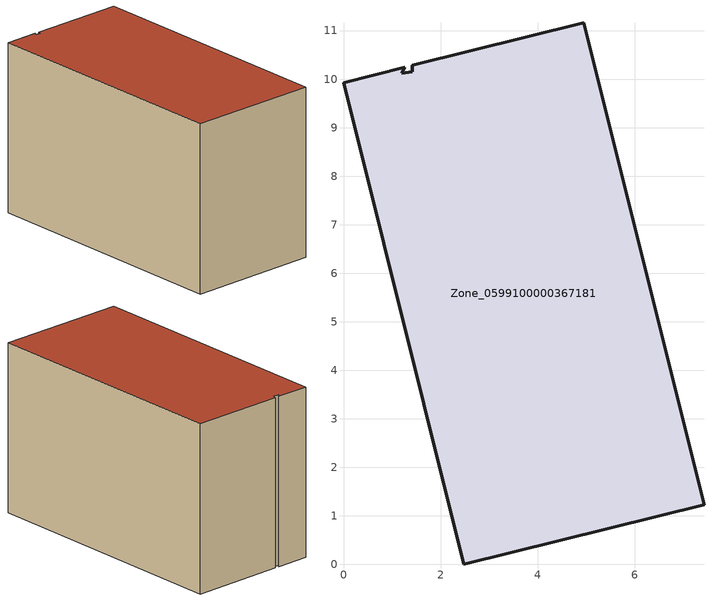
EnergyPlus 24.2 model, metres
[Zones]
Zone_0599100000367181
 floor ground (C_G): 0,9.93 1.27,10.25 1.2,10.12 1.42,10.15 1.42,10.28 4.95,11.17 7.43,1.24 2.48,0 z0
 wall outside (C_F): 2.48,0 7.43,1.24 4.95,11.17 1.42,10.28 1.42,10.15 1.2,10.12 1.27,10.25 0,9.93 2.48,0 z0:6.6
 roof outside (C_R): 1.27,10.25 0,9.93 2.48,0 7.43,1.24 4.95,11.17 1.42,10.28 1.42,10.15 1.2,10.12 z6.6
[BUILDING]
Pand.0599100000367181: North Axis=0; Terrain=City; Loads Convergence Tolerance Value=0.04; Temperature Convergence Tolerance Value=0.4; Solar Distribution=FullExterior; Maximum Number of Warmup Days=25; Minimum Number of Warmup Days=1
[Site:Location]
Rotterdam.The.Hague.AP_ZH_NLD Design_Conditions: Latitude=51.96; Longitude=4.45; Time Zone=1; Elevation=-4.5
[SITE:GROUNDTEMPERATURE:BUILDINGSURFACE]
18, 18, 18, 18, 18, 18, 18, 18, 18, 18, 18, 18
[MATERIAL] Thermal Absorptance=0.9; Solar Absorptance=0.7; Visible Absorptance=0.7
Name | Roughness | Thickness | Conductivity | Density | Specific Heat
G.TI.1992-2005 | MediumSmooth | 0.15 | 0.06 | 540 | 1210
F.TI.1992-2005 | Rough | 0.3 | 0.12 | 1920 | 840
R.TI.1992-2005 | MediumRough | 0.2 | 0.08 | 1500 | 1000
[CONSTRUCTION]
C_G: G.TI.1992-2005
C_F: F.TI.1992-2005
C_R: R.TI.1992-2005
[ZONE]
Zone_0599100000367181: Type=1; Multiplier=1; Ceiling Height=Autocalculate; Volume=Autocalculate; Floor Area=autocalculate; Part of Total Floor Area=Yes
[ZONEINFILTRATION:DESIGNFLOWRATE]
Infil_Zone_0599100000367181: Zone or ZoneList or Space or SpaceList=Zone_0599100000367181; Schedule=AlwaysOn; Design Flow Rate Calculation Method=Flow/Area; Flow Rate per Floor Area=0.0015; Constant Term Coefficient=1; Temperature Term Coefficient=0; Velocity Term Coefficient=0; Velocity Squared Term Coefficient=0
[HVACTEMPLATE:ZONE:IDEALLOADSAIRSYSTEM]
Zone_0599100000367181: Maximum Heating Supply Air Temperature=50; Minimum Cooling Supply Air Temperature=13; Maximum Heating Supply Air Humidity Ratio=0.0156; Minimum Cooling Supply Air Humidity Ratio=0.0077; Heating Limit=NoLimit; Cooling Limit=NoLimit; Dehumidification Control Type=ConstantSensibleHeatRatio; Cooling Sensible Heat Ratio=0.7; Dehumidification Setpoint=60; Humidification Control Type=None; Humidification Setpoint=30; Outdoor Air Method=None; Outdoor Air Flow Rate per Person=0.00944; Outdoor Air Flow Rate per Zone Floor Area=0; Outdoor Air Flow Rate per Zone=0; Demand Controlled Ventilation Type=None; Outdoor Air Economizer Type=NoEconomizer; Heat Recovery Type=None; Sensible Heat Recovery Effectiveness=0.7; Latent Heat Recovery Effectiveness=0.65
[ZONECONTROL:THERMOSTAT]
ThermostatControl_Zone_0599100000367181: Zone or ZoneList=Zone_0599100000367181; Control Type Schedule=DualSetpointControlType; Control 1=Thermostat_Zone_0599100000367181; Temperature Difference Between Cutout And Setpoint=0
[THERMOSTATSETPOINT:DUALSETPOINT]
Thermostat_Zone_0599100000367181: Heating Setpoint Temperature Schedule=HeatingSetpoint_Zone_0599100000367181; Cooling Setpoint Temperature Schedule=CoolingSetpoint_Zone_0599100000367181
[SCHEDULE:COMPACT]
HeatingSetpoint_Zone_0599100000367181: Through: 12/31, For: AllDays, Until: 24:00, 21
CoolingSetpoint_Zone_0599100000367181: Through: 12/31, For: AllDays, Until: 24:00, 24
DualSetpointControlType: Through: 12/31, For: AllDays, Until: 24:00, 4
AlwaysOn: Through: 12/31, For: AllDays, Until: 24:00, 1
